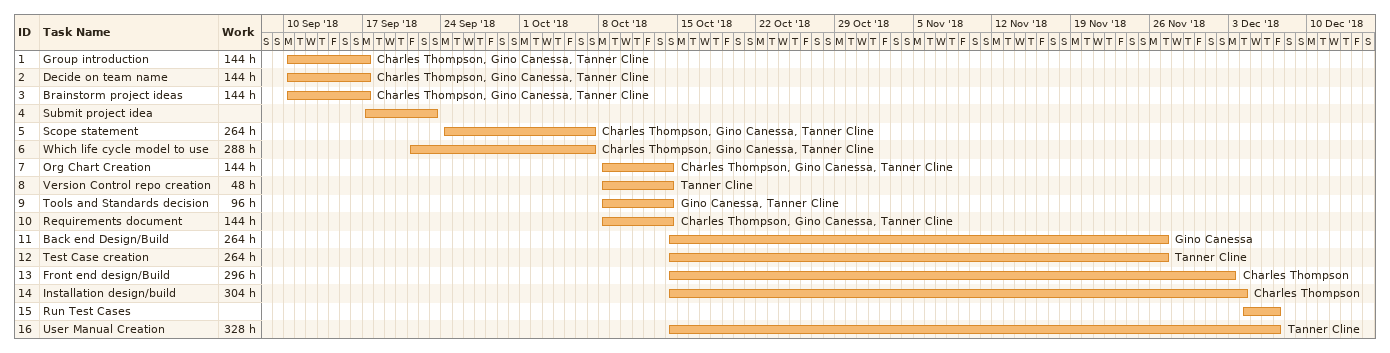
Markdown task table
| ID | Task | Start | Finish | Resources | Work (h) |
|---|---|---|---|---|---|
| 1 | Group introduction | 2018-09-10 | 2018-09-17 | Charles Thompson, Gino Canessa, Tanner Cline | 144 |
| 2 | Decide on team name | 2018-09-10 | 2018-09-17 | Charles Thompson, Gino Canessa, Tanner Cline | 144 |
| 3 | Brainstorm project ideas | 2018-09-10 | 2018-09-17 | Charles Thompson, Gino Canessa, Tanner Cline | 144 |
| 4 | Submit project idea | 2018-09-17 | 2018-09-23 |  |  |
| 5 | Scope statement | 2018-09-24 | 2018-10-07 | Charles Thompson, Gino Canessa, Tanner Cline | 264 |
| 6 | Which life cycle model to use | 2018-09-21 | 2018-10-07 | Charles Thompson, Gino Canessa, Tanner Cline | 288 |
| 7 | Org Chart Creation | 2018-10-08 | 2018-10-14 | Charles Thompson, Gino Canessa, Tanner Cline | 144 |
| 8 | Version Control repo creation | 2018-10-08 | 2018-10-14 | Tanner Cline | 48 |
| 9 | Tools and Standards decision | 2018-10-08 | 2018-10-14 | Gino Canessa, Tanner Cline | 96 |
| 10 | Requirements document | 2018-10-08 | 2018-10-14 | Charles Thompson, Gino Canessa, Tanner Cline | 144 |
| 11 | Back end Design/Build | 2018-10-14 | 2018-11-27 | Gino Canessa | 264 |
| 12 | Test Case creation | 2018-10-14 | 2018-11-27 | Tanner Cline | 264 |
| 13 | Front end design/Build | 2018-10-14 | 2018-12-03 | Charles Thompson | 296 |
| 14 | Installation design/build | 2018-10-14 | 2018-12-04 | Charles Thompson | 304 |
| 15 | Run Test Cases | 2018-12-04 | 2018-12-07 |  |  |
| 16 | User Manual Creation | 2018-10-14 | 2018-12-07 | Tanner Cline | 328 |
